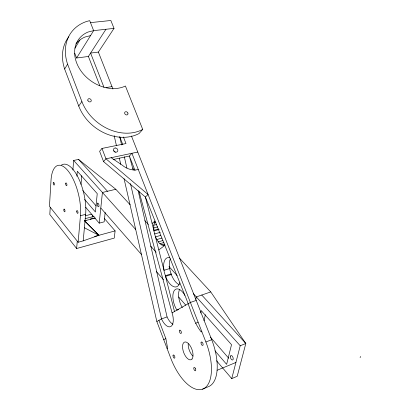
<?xml version="1.0" encoding="UTF-8"?>
<svg xmlns="http://www.w3.org/2000/svg" width="410" height="410" viewBox="0 0 410 410"><rect width="100%" height="100%" fill="white"/><g stroke="black" fill="none" stroke-linecap="round" stroke-linejoin="round"><path stroke-width="0.61" d="M169.745 268.509L164.015 270.313L153.914 230.938L153.724 225.269L155.021 221.005L152.105 223.455M50.24 207.275L49.805 214.481L76.634 248.521L114.241 238.107L115.107 230.897L104.406 218.54M72.903 170.017L73.646 160.453L78.556 159.434L115.82 189.276L130.129 204.744M76.911 176.213L77.316 171.236L97.242 193.648L95.402 211.985L84.583 199.424M81.001 184.433L81.744 175.752M76.634 248.521L77.27 241.162M78.136 242.243L80.462 215.675A32.933 13.084 76.5 0 0 67.758 170.498A32.933 13.084 76.5 0 0 51.014 180.349L49.461 206.302L78.136 242.243L83.204 240.865L98.928 235.284L84.47 220.713M83.204 240.865L85.639 214.368A32.805 13.222 76.5 0 0 78.392 177.966A32.805 13.222 76.5 0 0 61.459 165.066M85.142 218.638L92.399 216.782L92.568 215.06M105.175 212.421L104.145 221.851L99.21 223.148L102.423 192.474L115.82 189.276M195.821 299.356L196.318 296.917L210.755 291.925L245.821 343.503L237.205 376.283L231.747 378.62L216.5 360.728M200.69 313.014L201.207 310.58L231.522 344.677L226.627 364.357L214.978 350.827M204.026 320.763L205.343 314.695M231.747 378.62L240.219 345.758L245.821 343.503L201.771 295.031M360.108 357.607L360.539 356.485M74.968 48.175L79.914 40.021M90.472 22.622L110.849 20.5L114.021 28.382L93.639 30.637L88.063 32.031A33.953 26.399 36.4 0 0 80.744 70.617A33.953 26.399 36.4 0 0 125.419 86.023L142.721 129.427L139.046 133.542A41.748 33.476 38.3 0 1 78.74 106.062L64.636 69.013L67.588 64.18A48.021 37.331 36.7 0 1 86.684 21.438L89.693 20.654L93.639 30.637L76.603 58L74.784 53.29M76.603 58L88.406 56.462L105.944 29.274M103.961 87.263L90.584 53.08L98.379 52.085L114.021 28.382M78.74 106.062L81.882 101.557L67.588 64.18M123.42 136.991L125.988 143.546L101.987 148.44L99.615 151.29L103.551 161.591L145.386 197.015L184.895 295.369C190.199 307.603 192.782 321.261 201.192 331.967L201.838 331.654M103.551 161.591L105.959 158.808L137.76 152.048M158.829 249.91L164.82 245.39C159.967 246.005 157.225 240.588 155.544 236.862L160.73 235.386M165.558 276.381L171.308 274.531M113.114 159.541L129.375 156.051L131.923 153.289L205.881 341.976A41.195 19.296 69.9 0 1 203.283 388.864A41.195 19.296 69.9 0 1 170.698 358.048L156.851 321.568L161.514 318.908L167.07 316.94A12.992 6.104 71.4 0 0 172.953 324.264M130.477 183.603L161.514 318.908A13.053 6.047 71.5 0 0 170.857 326.493A13.053 6.047 71.5 0 0 172.097 312.876L190.394 302.452L196.221 300.417M163.739 339.711L165.86 338.619L158.926 320.384M195.601 323.372L198.091 322.096M167.085 348.531L167.628 348.264L165.86 338.619M202.504 389.177L208.157 386.768A40.995 19.47 69.8 0 0 211.703 339.721L131.436 135.992M217.095 370.281L235.914 362.46M205.881 341.976L211.703 339.721M178.627 309.529L176.915 310.129A13.935 6.724 71.5 0 1 173.963 291.09A13.935 6.724 71.5 0 1 184.895 295.369M171.108 273.88L165.389 275.704L174.491 311.513M163.267 245.508L165.004 244.995M161.601 244.929L164.497 244.078M159.91 243.694L163.959 242.51M158.286 241.869L162.903 240.526M156.804 239.553L161.996 238.056M154.56 233.946L160.33 232.311M153.914 230.938L159.106 229.482M158.47 229.041L153.852 230.333L145.386 197.015L148.082 194.514L105.959 158.808L101.987 148.44M153.627 227.996L157.671 226.873M153.724 225.269L156.615 224.475M154.196 222.896L155.933 222.425M94.628 236.452L115.107 230.897M84.506 220.841L95.458 218.028M90.538 35.614L85.003 37.023A33.615 26.276 36.2 0 0 75.947 43.911M85.408 215.752L91.466 214.215M80.462 215.675L85.639 214.368M105.99 87.571L111.992 86.633M138.298 169.561L134.936 170.032A18.245 15.129 42.3 0 1 122.144 165.107L111.171 157.701M84.409 227.775L98.928 235.284L84.998 221.349M96.683 233.3L97.785 233.92M86.09 220.816L85.864 220.6A1.819 1.081 4.6 0 0 85.095 220.247M144.863 220.683L148.333 224.429M179.544 258.177L210.755 291.925M78.556 159.434L107.481 191.265M73.646 160.453L135.715 229.503M150.654 246.118L156.2 252.293M169.002 266.536L177.115 275.556M193.33 293.596L240.219 345.758M100.798 208.013L141.619 254.677M156.348 271.512L163.503 279.692M178.652 297.009L185.807 305.183M82.774 190.558L96.155 205.933M210.381 337.158L228.749 358.258M85.675 207.265L99.21 223.148M98.379 52.085L112.924 89.011M135.018 170.488L129.375 156.051L133.076 169.637M88.406 56.462L99.799 85.664M119.792 136.899L122.795 144.602M138.964 191.244L172.097 312.876M132.973 168.115L133.399 169.981M138.108 190.532L167.07 316.94M119.751 136.837L121.611 144.94M124.327 156.789L126.9 168.013M114.154 135.638L116.445 145.622M119.31 158.101L120.745 164.338M124.04 178.688L156.851 321.568M92.399 216.782A3.603 2.132 5.1 0 1 94.208 216.639M90.897 219.581A1.804 1.066 5 0 1 91.65 218.176A1.804 1.066 5 0 1 94.08 218.761M142.721 129.427A42.168 33.646 38.4 0 1 81.882 101.557M64.636 69.013A47.545 37.151 36.6 0 1 68.808 36.797M113.549 150.911A2.291 1.917 40.4 0 1 115.225 152.464M182.317 307.633A13.868 6.785 71.5 0 1 179.652 289.27M192.849 356.059A9.363 4.443 69.8 0 1 188.205 343.754M179.165 284.658A15.175 7.472 72.7 0 1 171.431 274.92L169.94 270.062L169.33 265.239A15.175 7.472 72.7 0 1 170.416 258.725M179.816 282.715A15.247 7.411 72.7 0 1 165.707 276.755L164.215 271.871L163.595 267.028A15.247 7.411 72.7 0 1 169.776 257.731M65.656 183.572L65.656 183.905A1.43 0.574 76.9 0 0 66.21 185.499A1.43 0.574 76.9 0 0 66.886 185.351L66.932 185.074A1.43 0.574 76.9 0 0 66.379 183.142A1.43 0.574 76.9 0 0 65.656 183.572M192.029 359.011L191.075 359.729A9.409 4.402 69.9 0 1 182.691 348.633A9.409 4.402 69.9 0 1 188.831 344.01A9.409 4.402 69.9 0 1 192.029 359.011M179.867 330.158L179.672 330.255A1.748 0.82 70.6 0 0 179.657 332.197A1.748 0.82 70.6 0 0 180.918 333.484L181.107 333.386A1.748 0.82 70.6 0 0 181.128 331.444A1.748 0.82 70.6 0 0 179.867 330.158M115.441 147.984L114.892 148.02A2.306 1.922 40.5 0 0 113.534 149.665A2.306 1.922 40.5 0 0 114.836 151.813L115.374 152.054A2.306 1.922 40.5 0 0 117.839 150.47A2.306 1.922 40.5 0 0 115.441 147.984M64.549 209.413L64.385 209.213A1.394 0.548 76.2 0 0 63.765 209.669A1.394 0.548 76.2 0 0 64.221 211.447L64.385 211.647A1.394 0.548 76.2 0 0 65.011 211.196A1.394 0.548 76.2 0 0 64.549 209.413M127.874 113.052L127.659 112.653A1.814 1.461 39.8 0 0 125.691 111.745A1.814 1.461 39.8 0 0 124.65 113.191L124.763 113.611A1.814 1.461 39.8 0 0 126.946 114.923A1.814 1.461 39.8 0 0 127.874 113.052M195.534 368.79L195.344 368.37A1.783 0.83 69.2 0 0 194.125 367.437A1.783 0.83 69.2 0 0 193.853 368.969L193.997 369.41A1.783 0.83 69.2 0 0 195.406 370.763A1.783 0.83 69.2 0 0 195.534 368.79M76.706 211.171A1.44 0.584 76 0 0 77.608 213.364A1.44 0.584 76 0 0 77.782 211.355A1.44 0.584 76 0 0 76.706 211.171M53.213 182.983A1.379 0.538 77 0 0 54.053 185.059A1.379 0.538 77 0 0 54.176 183.085A1.379 0.538 77 0 0 53.213 182.983M87.899 100.573A1.855 1.502 35.9 0 0 90.882 101.562A1.855 1.502 35.9 0 0 89.805 98.774A1.855 1.502 35.9 0 0 87.899 100.573M230.353 356.644A2.393 1.209 68.3 0 0 232.455 360A2.393 1.209 68.3 0 0 232.542 356.562A2.393 1.209 68.3 0 0 230.353 356.644M97.206 203.903A1.886 0.81 76.1 0 0 98.41 206.768A1.886 0.81 76.1 0 0 98.687 204.118A1.886 0.81 76.1 0 0 97.206 203.903M201.043 342.765A1.824 0.887 69.7 0 0 202.514 345.445A1.824 0.887 69.7 0 0 202.694 342.919A1.824 0.887 69.7 0 0 201.043 342.765M173.03 355.66A1.707 0.774 70.1 0 0 174.358 358.186A1.707 0.774 70.1 0 0 174.481 355.844A1.707 0.774 70.1 0 0 173.03 355.66"/></g></svg>
